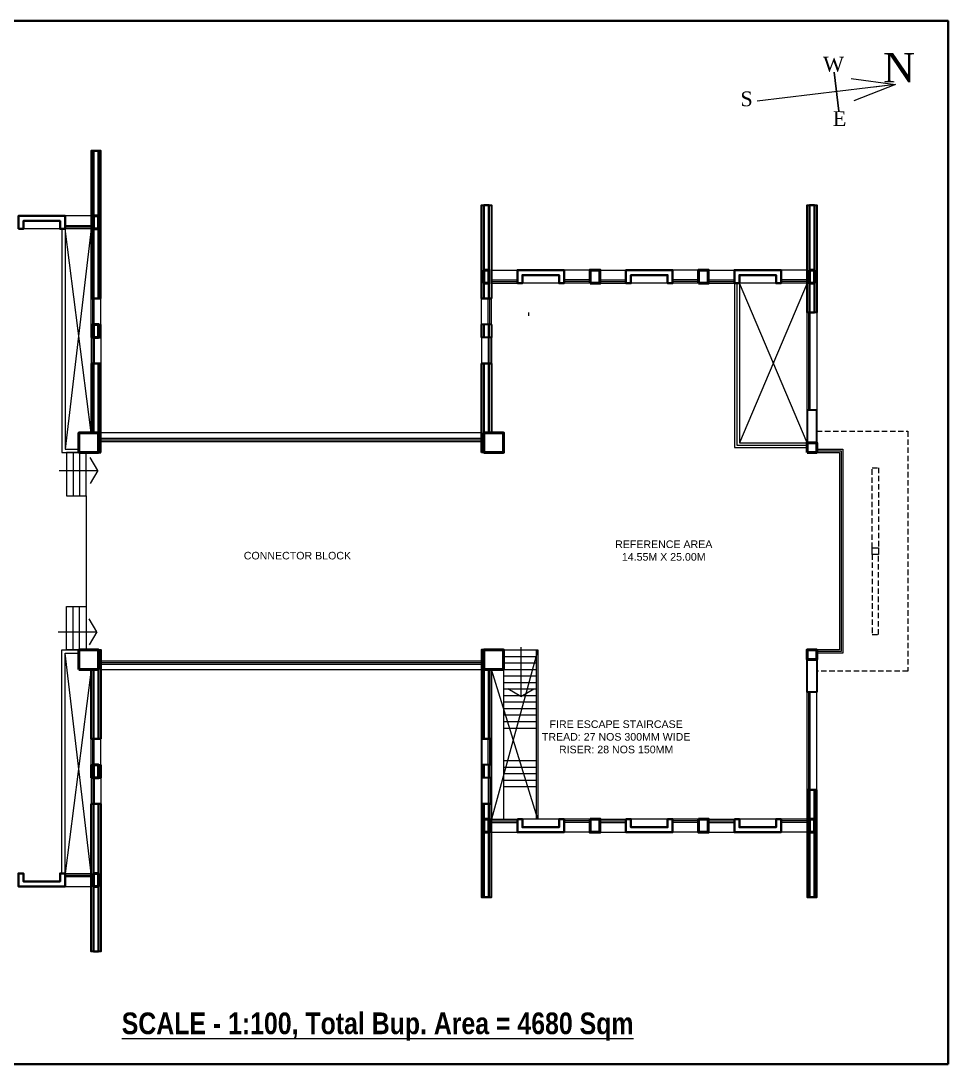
# Model space of a CAD drawing. Header units: inches. Extents: x 90 to 192, y -209 to -101.
# Drawn here: x 149.69 to 192.43, y -149.09 to -101.01 of the extents above; entities that cross this region are included whole.
import ezdxf

# ---------------------------------------------------------------- set-up
doc = ezdxf.new("R2010")
doc.units = ezdxf.units.IN
doc.header["$MEASUREMENT"] = 0
doc.linetypes.add('DASHED2', pattern=[0.375, 0.25, -0.125])
doc.linetypes.add('HIDDEN', pattern=[0.375, 0.25, -0.125])
for name, color, linetype in [('A-ABOVE', 6, 'HIDDEN'), ('BEAM-ABV', 8, 'HIDDEN'), ('ncol', 3, 'Continuous'), ('PARAPET', 6, 'Continuous'), ('PLINE', 4, 'Continuous'), ('TEXT FURNI', 53, 'Continuous')]:
    doc.layers.add(name, color=color, linetype=linetype)
for name, color, linetype, lineweight in [('A-Col', 2, 'Continuous', 50), ('A-Wall', 1, 'Continuous', 40), ('ele-thin', 8, 'Continuous', 5), ('staircase', 8, 'Continuous', 9), ('STONE-WALL', 7, 'Continuous', 35), ('Table', 7, 'Continuous', 20), ('WALL', 7, 'Continuous', 30), ('WIN', 4, 'Continuous', 13)]:
    doc.layers.add(name, color=color, linetype=linetype, lineweight=lineweight)
doc.styles.add('arial', font='arial.ttf')
doc.styles.add('PRASAD', font='arial.ttf')
doc.styles.get("Standard").update_dxf_attribs({"font": 'GOTHIC.TTF'})
doc.styles.add('SWIS', font='ARIALN.TTF')
doc.dimstyles.get("Standard").update_dxf_attribs({"dimtxt": 1.5, "dimasz": 0.18, "dimexe": 0.18, "dimexo": 0.0625, "dimgap": 0.09, "dimtad": 0, "dimtih": 1, "dimtoh": 1, "dimdec": 4, "dimzin": 0, "dimdsep": 46, "dimtxsty": 'Standard', "dimcen": 0.09, "dimadec": 0, "dimazin": 0, "dimtfac": 1, "dimtdec": 4, "dimtofl": 0, "dimtmove": 0, "dimatfit": 3, "dimfxl": 1, "dimtolj": 1, "dimtzin": 0, "dimarcsym": 0})

msp = doc.modelspace()

# ---------------------------------------------------------------- linework, layer by layer
at = {"lineweight": 40}
msp.add_lwpolyline([(192.42909, -149.08503), (89.89305, -149.08503), (89.89305, -101.00687), (192.42909, -101.00687)], close=True, dxfattribs=at)
at = {"layer": 'A-ABOVE'}
msp.add_lwpolyline([(186.37599, -119.9204), (190.57599, -119.9204), (190.57599, -130.9704), (186.37599, -130.9704)], dxfattribs=at)
at = {"layer": 'A-Col'}
for points in [[(153.03599, -110.5954), (153.26599, -110.5954), (153.26599, -109.9954), (153.03599, -109.9954)], [(171.03599, -112.4954), (171.26599, -112.4954), (171.26599, -113.0954), (171.03599, -113.0954)], [(175.92599, -113.0954), (176.37599, -113.0954), (176.37599, -112.4954), (175.92599, -112.4954)], [(180.92599, -113.0954), (181.37599, -113.0954), (181.37599, -112.4954), (180.92599, -112.4954)], [(186.03599, -112.4954), (186.26599, -112.4954), (186.26599, -113.0954), (186.03599, -113.0954)], [(153.03599, -115.5954), (153.26599, -115.5954), (153.26599, -114.9954), (153.03599, -114.9954)], [(152.36599, -120.8954), (153.26599, -120.8954), (153.26599, -119.9954), (152.36599, -119.9954)], [(171.03599, -120.8954), (171.93599, -120.8954), (171.93599, -119.9954), (171.03599, -119.9954)], [(185.92599, -120.8954), (186.37599, -120.8954), (186.37599, -120.4454), (185.92599, -120.4454)], [(152.36599, -130.8954), (153.26599, -130.8954), (153.26599, -129.9954), (152.36599, -129.9954)], [(171.03599, -130.8954), (171.93599, -130.8954), (171.93599, -129.9954), (171.03599, -129.9954)], [(185.92599, -130.4454), (186.37599, -130.4454), (186.37599, -129.9954), (185.92599, -129.9954)], [(153.03599, -135.2954), (153.26599, -135.2954), (153.26599, -135.8954), (153.03599, -135.8954)], [(171.03599, -138.3954), (171.26599, -138.3954), (171.26599, -137.7954), (171.03599, -137.7954)], [(171.03599, -138.3954), (171.26599, -138.3954), (171.26599, -137.7954), (171.03599, -137.7954)], [(175.92599, -137.7954), (176.37599, -137.7954), (176.37599, -138.3954), (175.92599, -138.3954)], [(175.92599, -137.7954), (176.37599, -137.7954), (176.37599, -138.3954), (175.92599, -138.3954)], [(180.92599, -137.7954), (181.37599, -137.7954), (181.37599, -138.3954), (180.92599, -138.3954)], [(180.92599, -137.7954), (181.37599, -137.7954), (181.37599, -138.3954), (180.92599, -138.3954)], [(186.03599, -138.3954), (186.26599, -138.3954), (186.26599, -137.7954), (186.03599, -137.7954)], [(153.03599, -140.2954), (153.26599, -140.2954), (153.26599, -140.8954), (153.03599, -140.8954)]]:
    msp.add_lwpolyline(points, close=True, dxfattribs=at)
at = {"layer": 'A-Wall'}
for p, q in [((152.92599, -113.7954), (153.37599, -113.7954)), ((171.37599, -113.7954), (170.92599, -113.7954)), ((171.03599, -115.5954), (171.03599, -114.9954)), ((171.26599, -115.5954), (171.26599, -114.9954)), ((152.92599, -116.7954), (153.37599, -116.7954)), ((171.37599, -116.7954), (170.92599, -116.7954)), ((152.92599, -134.0954), (153.37599, -134.0954)), ((171.37599, -134.0954), (170.92599, -134.0954)), ((171.03599, -135.2954), (171.03599, -135.8954)), ((171.26599, -135.2954), (171.26599, -135.8954)), ((152.92599, -137.0954), (153.37599, -137.0954)), ((171.37599, -137.0954), (170.92599, -137.0954))]:
    msp.add_line(p, q, dxfattribs=at)
for points in [[(153.03599, -106.9954), (153.26599, -106.9954), (153.26599, -109.9954), (153.03599, -109.9954)], [(171.03599, -109.4954), (171.26599, -109.4954), (171.26599, -113.7954), (171.03599, -113.7954)], [(186.03599, -109.4954), (186.26599, -109.4954), (186.26599, -114.4454), (186.03599, -114.4454)], [(149.57599, -110.5954), (149.57599, -109.9954), (151.72599, -109.9954), (151.72599, -110.5954), (151.49599, -110.5954), (151.49599, -110.2254), (149.80599, -110.2254), (149.80599, -110.5954)], [(153.26599, -110.5954), (153.03599, -110.5954), (153.03599, -113.7954), (153.26599, -113.7954)], [(172.57599, -113.0954), (172.57599, -112.4954), (174.72599, -112.4954), (174.72599, -113.0954), (174.49599, -113.0954), (174.49599, -112.7254), (172.80599, -112.7254), (172.80599, -113.0954)], [(177.57599, -113.0954), (177.57599, -112.4954), (179.72599, -112.4954), (179.72599, -113.0954), (179.49599, -113.0954), (179.49599, -112.7254), (177.80599, -112.7254), (177.80599, -113.0954)], [(182.57599, -113.0954), (182.57599, -112.4954), (184.72599, -112.4954), (184.72599, -113.0954), (184.49599, -113.0954), (184.49599, -112.7254), (182.80599, -112.7254), (182.80599, -113.0954)], [(153.26599, -116.7954), (153.03599, -116.7954), (153.03599, -119.9954), (153.26599, -119.9954)], [(171.03599, -116.7954), (171.26599, -116.7954), (171.26599, -119.9954), (171.03599, -119.9954)], [(153.26599, -134.0954), (153.03599, -134.0954), (153.03599, -130.8954), (153.26599, -130.8954)], [(171.03599, -134.0954), (171.26599, -134.0954), (171.26599, -130.8954), (171.03599, -130.8954)], [(186.03599, -141.3954), (186.26599, -141.3954), (186.26599, -136.4454), (186.03599, -136.4454)], [(153.26599, -140.2954), (153.03599, -140.2954), (153.03599, -137.0954), (153.26599, -137.0954)], [(171.03599, -141.3954), (171.26599, -141.3954), (171.26599, -137.0954), (171.03599, -137.0954)], [(172.57599, -137.7954), (172.57599, -138.3954), (174.72599, -138.3954), (174.72599, -137.7954), (174.49599, -137.7954), (174.49599, -138.1654), (172.80599, -138.1654), (172.80599, -137.7954)], [(177.57599, -137.7954), (177.57599, -138.3954), (179.72599, -138.3954), (179.72599, -137.7954), (179.49599, -137.7954), (179.49599, -138.1654), (177.80599, -138.1654), (177.80599, -137.7954)], [(182.57599, -137.7954), (182.57599, -138.3954), (184.72599, -138.3954), (184.72599, -137.7954), (184.49599, -137.7954), (184.49599, -138.1654), (182.80599, -138.1654), (182.80599, -137.7954)], [(151.72599, -140.2954), (151.72599, -140.8954), (149.57599, -140.8954), (149.57599, -140.2954), (149.80599, -140.2954), (149.80599, -140.6654), (151.49599, -140.6654), (151.49599, -140.2954)], [(153.03599, -143.8954), (153.26599, -143.8954), (153.26599, -140.8954), (153.03599, -140.8954)]]:
    msp.add_lwpolyline(points, close=True, dxfattribs=at)
at = {"layer": 'BEAM-ABV'}
for points in [[(188.92599, -125.2954), (188.92599, -121.60036), (189.22599, -121.60036), (189.22599, -125.2954)], [(188.92599, -125.5954), (188.92599, -129.29044), (189.22599, -129.29044), (189.22599, -125.5954)]]:
    msp.add_lwpolyline(points, dxfattribs=at)
at = {"layer": 'ele-thin'}
for p, q in [((151.49599, -110.5954), (149.80599, -110.5954)), ((152.92599, -119.9954), (151.72599, -110.5954)), ((152.92599, -110.5954), (151.72599, -120.7454)), ((174.49599, -113.0954), (172.80599, -113.0954)), ((179.49599, -113.0954), (177.80599, -113.0954)), ((184.49599, -113.0954), (182.80599, -113.0954)), ((185.92599, -113.0954), (182.80599, -120.4454)), ((185.92599, -120.4454), (182.80599, -113.0954)), ((186.37599, -114.4454), (186.37599, -118.9454)), ((170.92599, -119.9954), (153.37599, -119.9954)), ((152.70099, -127.9954), (152.70099, -129.9954)), ((152.92599, -140.2954), (151.72599, -130.1454)), ((173.51099, -129.9954), (171.37599, -137.7954)), ((152.92599, -130.8954), (151.72599, -140.2954)), ((153.37599, -130.8954), (170.92599, -130.8954)), ((173.51099, -137.7954), (171.37599, -130.8954)), ((186.37599, -136.4454), (186.37599, -131.9454)), ((174.49599, -137.7954), (172.80599, -137.7954)), ((179.49599, -137.7954), (177.80599, -137.7954)), ((184.49599, -137.7954), (182.80599, -137.7954))]:
    msp.add_line(p, q, dxfattribs=at)
for points in [[(152.10099, -120.8954), (151.80099, -120.8954), (151.80099, -122.8954), (152.10099, -122.8954)], [(152.40099, -120.8954), (152.10099, -120.8954), (152.10099, -122.8954), (152.40099, -122.8954)], [(152.70099, -120.8954), (152.40099, -120.8954), (152.40099, -122.8954), (152.70099, -122.8954)], [(152.10099, -129.9954), (151.80099, -129.9954), (151.80099, -127.9954), (152.10099, -127.9954)], [(152.40099, -129.9954), (152.10099, -129.9954), (152.10099, -127.9954), (152.40099, -127.9954)], [(152.70099, -129.9954), (152.40099, -129.9954), (152.40099, -127.9954), (152.70099, -127.9954)]]:
    msp.add_lwpolyline(points, dxfattribs=at)
at = {"layer": 'ncol'}
msp.add_lwpolyline([(188.92599, -125.2954), (189.22599, -125.2954), (189.22599, -125.5954), (188.92599, -125.5954)], close=True, dxfattribs=at)
at = {"layer": 'PARAPET'}
for points in [[(151.57599, -110.5954), (151.57599, -120.8954), (152.35099, -120.8954)], [(151.72599, -110.5954), (151.72599, -120.7454), (152.35099, -120.7454)], [(151.57599, -140.2954), (151.57599, -129.9954), (152.36599, -129.9954)], [(151.72599, -140.2954), (151.72599, -130.1454), (152.36599, -130.1454)]]:
    msp.add_lwpolyline(points, dxfattribs=at)
at = {"layer": 'PLINE'}
for p, q in [((153.37599, -120.2454), (170.92599, -120.2454)), ((153.37599, -120.3204), (170.92599, -120.3204)), ((153.37599, -120.3954), (170.92599, -120.3954)), ((153.37599, -130.4954), (170.92599, -130.4954)), ((153.37599, -130.5704), (170.92599, -130.5704)), ((153.37599, -130.6454), (170.92599, -130.6454))]:
    msp.add_line(p, q, dxfattribs=at)
for points in [[(186.37599, -120.7454), (187.57599, -120.7454), (187.57599, -130.1454), (186.37599, -130.1454)], [(186.37599, -120.8204), (187.50099, -120.8204), (187.50099, -130.0704), (186.37599, -130.0704)], [(186.37599, -120.8954), (187.42599, -120.8954), (187.42599, -129.9954), (186.37599, -129.9954)]]:
    msp.add_lwpolyline(points, dxfattribs=at)
at = {"layer": 'staircase'}
for p, q in [((173.10099, -114.5954), (173.10099, -114.4454)), ((152.70099, -122.8954), (152.70099, -120.8954)), ((152.70099, -122.8954), (152.70099, -127.9954)), ((171.93599, -129.9954), (173.43599, -129.9954)), ((173.43599, -129.9954), (173.43599, -136.2954)), ((173.43599, -129.9954), (173.51099, -129.9954)), ((173.51099, -129.9954), (173.51099, -137.7954)), ((171.93599, -130.2954), (173.43599, -130.2954)), ((171.93599, -130.5954), (173.43599, -130.5954)), ((171.93599, -130.8954), (173.43599, -130.8954)), ((171.93599, -130.91559), (171.93599, -136.2954)), ((171.93599, -131.1954), (173.43599, -131.1954)), ((171.93599, -131.4954), (173.43599, -131.4954)), ((171.93599, -131.7954), (173.43599, -131.7954)), ((171.93599, -132.0954), (173.43599, -132.0954)), ((171.93599, -132.3954), (173.43599, -132.3954)), ((171.93599, -132.6954), (173.43599, -132.6954)), ((171.93599, -132.9954), (173.43599, -132.9954)), ((171.93599, -133.2954), (173.43599, -133.2954)), ((171.93599, -133.5954), (173.43599, -133.5954)), ((171.93599, -135.0954), (173.43599, -135.0954)), ((171.93599, -135.3954), (173.43599, -135.3954)), ((171.93599, -135.6954), (173.43599, -135.6954)), ((171.93599, -135.9954), (173.43599, -135.9954)), ((171.93599, -136.2954), (173.43599, -136.2954)), ((171.93599, -136.2954), (171.93599, -137.7954)), ((173.43582, -136.2954), (173.43582, -137.7954))]:
    msp.add_line(p, q, dxfattribs=at)
at = {"layer": 'staircase', "linetype": 'DASHED2'}
msp.add_line((171.93599, -135.0954), (173.43599, -135.0954), dxfattribs=at)
at = {"layer": 'staircase'}
for points in [[(151.46232, -121.72242), (153.24048, -121.72242), (152.89133, -121.12584)], [(153.24048, -121.72242), (152.89133, -122.32584)], [(153.19048, -129.16838), (152.84133, -128.56497)], [(151.41232, -129.16838), (153.19048, -129.16838), (152.84133, -129.76497)], [(172.72801, -129.87645), (172.72801, -132.14629), (172.13142, -131.79715)], [(172.72801, -132.14629), (173.33142, -131.79715)]]:
    msp.add_lwpolyline(points, dxfattribs=at)
at = {"layer": 'STONE-WALL'}
for p, q in [((152.92599, -114.9954), (153.37599, -114.9954)), ((171.37599, -114.9954), (170.92599, -114.9954)), ((152.92599, -115.5954), (153.37599, -115.5954)), ((171.37599, -115.5954), (170.92599, -115.5954)), ((152.92599, -116.7954), (152.92599, -119.9954)), ((153.37599, -120.8954), (153.37599, -116.7954)), ((170.92599, -120.8954), (170.92599, -116.7954)), ((171.37599, -116.7954), (171.37599, -119.9954)), ((152.92599, -119.9954), (153.25099, -119.9954)), ((171.03599, -120.8954), (170.92599, -120.8954)), ((152.92599, -135.2954), (153.37599, -135.2954)), ((171.37599, -135.2954), (170.92599, -135.2954)), ((152.92599, -135.8954), (153.37599, -135.8954)), ((171.37599, -135.8954), (170.92599, -135.8954))]:
    msp.add_line(p, q, dxfattribs=at)
for points in [[(153.37599, -113.7954), (153.37599, -106.9954), (152.92599, -106.9954), (152.92599, -113.7954)], [(152.92599, -114.9954), (152.92599, -115.5954)], [(153.37599, -115.5954), (153.37599, -114.9954)], [(170.92599, -115.5954), (170.92599, -114.9954)], [(171.37599, -114.9954), (171.37599, -115.5954)], [(153.25099, -120.8954), (153.37599, -120.8954)], [(153.25099, -129.9954), (153.37599, -129.9954), (153.37599, -134.0954)], [(171.05099, -129.9954), (170.92599, -129.9954), (170.92599, -134.0954)], [(152.92599, -134.0954), (152.92599, -130.8954)], [(170.92599, -130.8954), (170.92599, -141.3954), (171.37599, -141.3954), (171.37599, -130.8954)], [(171.37599, -134.0954), (171.37599, -130.8954)], [(152.92599, -135.8954), (152.92599, -135.2954)], [(153.37599, -135.2954), (153.37599, -135.8954)], [(170.92599, -135.2954), (170.92599, -135.8954)], [(171.37599, -135.8954), (171.37599, -135.2954)], [(153.37599, -137.0954), (153.37599, -143.8954), (152.92599, -143.8954), (152.92599, -137.0954)]]:
    msp.add_lwpolyline(points, dxfattribs=at)
for points in [[(171.37599, -113.7954), (170.92599, -113.7954), (170.92599, -109.4954), (171.37599, -109.4954)], [(186.37599, -114.4454), (185.92599, -114.4454), (185.92599, -109.4954), (186.37599, -109.4954)], [(186.37599, -118.9454), (185.92599, -118.9454), (185.92599, -120.4454), (186.37599, -120.4454)], [(186.37599, -131.9454), (185.92599, -131.9454), (185.92599, -130.4454), (186.37599, -130.4454)], [(186.37599, -136.4454), (185.92599, -136.4454), (185.92599, -141.3954), (186.37599, -141.3954)]]:
    msp.add_lwpolyline(points, close=True, dxfattribs=at)
at = {"layer": 'WALL'}
msp.add_line((187.17225, -103.3656), (187.38915, -105.16536), dxfattribs=at)
at = {"layer": 'WIN'}
for p, q in [((152.92599, -109.9954), (151.72599, -109.9954)), ((152.92599, -110.4454), (151.72599, -110.4454)), ((152.92599, -110.5204), (151.72599, -110.5204)), ((152.92599, -110.5954), (151.72599, -110.5954)), ((171.37599, -112.4954), (172.57599, -112.4954)), ((175.92599, -112.4954), (174.72599, -112.4954)), ((176.37599, -112.4954), (177.57599, -112.4954)), ((180.92599, -112.4954), (179.72599, -112.4954)), ((181.37599, -112.4954), (182.57599, -112.4954)), ((185.92599, -112.4954), (184.72599, -112.4954)), ((171.37599, -112.9454), (172.57599, -112.9454)), ((175.92599, -112.9454), (174.72599, -112.9454)), ((176.37599, -112.9454), (177.57599, -112.9454)), ((180.92599, -112.9454), (179.72599, -112.9454)), ((181.37599, -112.9454), (182.57599, -112.9454)), ((185.92599, -112.9454), (184.72599, -112.9454)), ((171.37599, -113.0204), (172.57599, -113.0204)), ((171.37599, -113.0954), (172.57599, -113.0954)), ((175.92599, -113.0204), (174.72599, -113.0204)), ((175.92599, -113.0954), (174.72599, -113.0954)), ((176.37599, -113.0204), (177.57599, -113.0204)), ((176.37599, -113.0954), (177.57599, -113.0954)), ((180.92599, -113.0204), (179.72599, -113.0204)), ((180.92599, -113.0954), (179.72599, -113.0954)), ((181.37599, -113.0204), (182.57599, -113.0204)), ((181.37599, -113.0954), (182.57599, -113.0954)), ((185.92599, -113.0204), (184.72599, -113.0204)), ((185.92599, -113.0954), (184.72599, -113.0954)), ((152.92599, -114.9954), (152.92599, -113.7954)), ((153.00099, -114.9954), (153.00099, -113.7954)), ((153.07599, -114.9954), (153.07599, -113.7954)), ((153.37599, -114.9954), (153.37599, -113.7954)), ((170.92599, -114.9954), (170.92599, -113.7954)), ((171.22599, -114.9954), (171.22599, -113.7954)), ((171.30099, -114.9954), (171.30099, -113.7954)), ((171.37599, -114.9954), (171.37599, -113.7954)), ((185.92599, -118.9454), (185.92599, -114.4454)), ((186.00099, -118.9454), (186.00099, -114.4454)), ((186.07599, -118.9454), (186.07599, -114.4454)), ((152.92599, -115.5954), (152.92599, -116.7954)), ((153.00099, -115.5954), (153.00099, -116.7954)), ((153.07599, -115.5954), (153.07599, -116.7954)), ((153.37599, -115.5954), (153.37599, -116.7954)), ((170.92599, -115.5954), (170.92599, -116.7954)), ((171.22599, -115.5954), (171.22599, -116.7954)), ((171.30099, -115.5954), (171.30099, -116.7954)), ((171.37599, -115.5954), (171.37599, -116.7954)), ((185.92599, -136.4454), (185.92599, -131.9454)), ((186.00099, -136.4454), (186.00099, -131.9454)), ((186.07599, -136.4454), (186.07599, -131.9454)), ((152.92599, -135.2954), (152.92599, -134.0954)), ((153.00099, -135.2954), (153.00099, -134.0954)), ((153.07599, -135.2954), (153.07599, -134.0954)), ((153.37599, -135.2954), (153.37599, -134.0954)), ((170.92599, -135.2954), (170.92599, -134.0954)), ((171.22599, -135.2954), (171.22599, -134.0954)), ((171.30099, -135.2954), (171.30099, -134.0954)), ((171.37599, -135.2954), (171.37599, -134.0954)), ((152.92599, -135.8954), (152.92599, -137.0954)), ((153.00099, -135.8954), (153.00099, -137.0954)), ((153.07599, -135.8954), (153.07599, -137.0954)), ((153.37599, -135.8954), (153.37599, -137.0954)), ((170.92599, -135.8954), (170.92599, -137.0954)), ((171.22599, -135.8954), (171.22599, -137.0954)), ((171.30099, -135.8954), (171.30099, -137.0954)), ((171.37599, -135.8954), (171.37599, -137.0954)), ((171.37599, -137.7954), (172.57599, -137.7954)), ((171.37599, -137.8704), (172.57599, -137.8704)), ((171.37599, -137.9454), (172.57599, -137.9454)), ((175.92599, -137.7954), (174.72599, -137.7954)), ((175.92599, -137.8704), (174.72599, -137.8704)), ((175.92599, -137.9454), (174.72599, -137.9454)), ((176.37599, -137.7954), (177.57599, -137.7954)), ((176.37599, -137.8704), (177.57599, -137.8704)), ((176.37599, -137.9454), (177.57599, -137.9454)), ((180.92599, -137.7954), (179.72599, -137.7954)), ((180.92599, -137.8704), (179.72599, -137.8704)), ((180.92599, -137.9454), (179.72599, -137.9454)), ((181.37599, -137.7954), (182.57599, -137.7954)), ((181.37599, -137.8704), (182.57599, -137.8704)), ((181.37599, -137.9454), (182.57599, -137.9454)), ((185.92599, -137.7954), (184.72599, -137.7954)), ((185.92599, -137.8704), (184.72599, -137.8704)), ((185.92599, -137.9454), (184.72599, -137.9454)), ((171.37599, -138.3954), (172.57599, -138.3954)), ((175.92599, -138.3954), (174.72599, -138.3954)), ((176.37599, -138.3954), (177.57599, -138.3954)), ((180.92599, -138.3954), (179.72599, -138.3954)), ((181.37599, -138.3954), (182.57599, -138.3954)), ((185.92599, -138.3954), (184.72599, -138.3954)), ((151.72599, -140.2954), (152.92599, -140.2954)), ((151.72599, -140.3704), (152.92599, -140.3704)), ((151.72599, -140.4454), (152.92599, -140.4454)), ((151.72599, -140.8954), (152.92599, -140.8954))]:
    msp.add_line(p, q, dxfattribs=at)
for points in [[(182.57599, -113.0954), (182.57599, -120.6754), (185.92599, -120.6754)], [(182.69099, -113.0954), (182.69099, -120.5604), (185.92599, -120.5604)], [(182.80599, -113.0954), (182.80599, -120.4454), (185.92599, -120.4454)]]:
    msp.add_lwpolyline(points, dxfattribs=at)

# ---------------------------------------------------------------- texts
at = {"layer": 'Table', "lineweight": 5, "insert": (166.13383, -147.35552), "char_height": 1, "width": 26.4160303, "attachment_point": 5, "line_spacing_factor": 1.296, "style": 'SWIS'}
msp.add_mtext('{\\fArial Narrow|b1|i0|c0|p34;\\LSCALE - 1:100, Total Bup. Area = 4680 Sqm}', dxfattribs=at)
at = {"layer": 'TEXT FURNI', "char_height": 0.35, "attachment_point": 5, "style": 'arial'}
for s, insert, width in [('REFERENCE AREA\\P14.55M X 25.00M', (179.32115, -125.41903), 5.496), ('CONNECTOR BLOCK', (162.43764, -125.65371), 5.496), ('FIRE ESCAPE STAIRCASE\\PTREAD: 27 NOS 300MM WIDE\\PRISER: 28 NOS 150MM', (177.1278, -134.00388), 6.9685168)]:
    msp.add_mtext(s, dxfattribs=dict(at, insert=insert, width=width))
at = {"layer": 'WALL', "attachment_point": 1, "style": 'PRASAD'}
for s, insert, char_height, width in [('{\\fTimes New Roman|b0|i0|c0|p18;W}', (186.66219, -102.66222), 0.6797925, 1.7158199), ('{\\fTimes New Roman|b0|i0|c0|p18;N}', (189.42504, -102.48642), 1.359585, 1.2868649), ('{\\fTimes New Roman|b0|i0|c0|p18;S}', (182.85294, -104.25968), 0.6797925, 1.7158199), ('{\\fTimes New Roman|b0|i0|c0|p18;E}', (187.11249, -105.16843), 0.6797925, 1.7158199)]:
    msp.add_mtext(s, dxfattribs=dict(at, insert=insert, char_height=char_height, width=width))

# ---------------------------------------------------------------- leaders
at = {"layer": 'WALL'}
msp.add_leader([(190.00534, -103.93711), (183.63399, -104.70498)], dimstyle='Standard', override={"dimasz": 2, "dimgap": 1, "dimtad": 0, "dimldrblk": 'Open30'}, dxfattribs=at)

doc.saveas('drawing.dxf')
